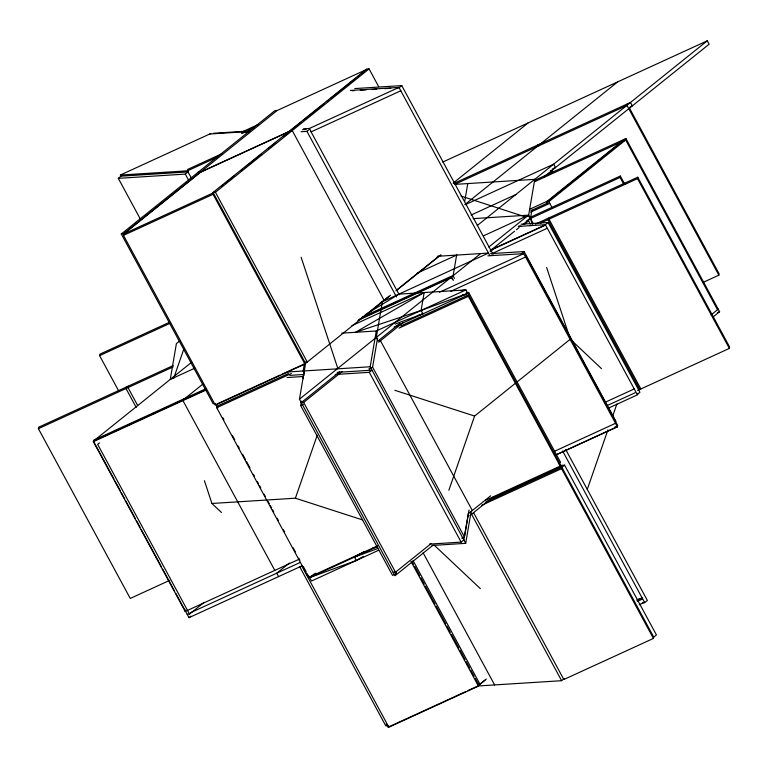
<?xml version="1.0" encoding="UTF-8"?>
<svg xmlns="http://www.w3.org/2000/svg" width="768" height="768" viewBox="0 0 768 768"><rect width="100%" height="100%" fill="white"/><g stroke="black" fill="none" stroke-linecap="round" stroke-linejoin="round"><path stroke-width="1.15" d="M169.709 580.349L130.253 598.435L38.4 428.669L38.64 427.229L173.165 365.568M120.941 176.026L121.19 174.595M118.867 391.258L99.59 355.632L99.84 354.192L169.162 322.416M378.71 86.707L369.072 68.89L366.71 69.034L213.072 192.422L305.155 362.64L304.915 364.07L215.318 405.139L123.475 235.363L123.715 233.933L200.534 172.243L290.131 131.174L283.795 136.262M298.771 559.392L185.203 611.453L93.35 441.677L93.6 440.246L205.594 388.906M126.23 387.082L125.99 388.512L136.195 407.376M128.237 386.17L127.997 387.6L137.635 405.408M191.424 178.214L187.44 170.851L187.68 169.421L221.808 153.773M304.915 364.07L213.062 194.294L213.312 192.864L123.715 233.933M183.197 399.178L182.947 400.608L274.8 570.384M377.885 545.702L308.554 577.478L216.71 407.702L216.95 406.272L288.413 373.517M185.203 611.453L185.453 610.022M304.704 362.054L303.178 371.002L304.55 373.555M433.142 545.107L394.973 575.76L299.453 399.187L305.568 363.398L390.499 295.21M396.518 571.498L396.134 573.734L392.554 575.376L300.701 405.6L301.469 401.126M308.554 577.478L308.803 576.048M362.131 318.47L362.381 317.04M432.086 545.462L465.696 543.331L370.176 366.768L376.291 330.979L465.888 289.91L467.722 293.309L394.128 327.043M382.387 301.709L376.272 337.498L377.194 339.197M461.75 538.157L464.438 536.918L372.595 367.152L377.568 338.064M351.83 325.699L424.147 292.55L421.094 310.445L422.928 313.843L395.174 324.038M452.573 279.629L451.44 277.536L451.68 276.106L362.083 317.174M464.707 201.475L467.77 183.581M456.73 254.554L453.091 275.808L454.474 278.352M485.53 500.323L560.189 466.099L468.336 296.323L468.586 294.893L400.781 325.978M468.451 513.091L463.862 539.942L461.155 542.112L429.418 544.118M464.438 536.918L469.027 510.077M465.696 543.331L470.669 514.253M537.398 146.467L537.648 145.037M539.011 145.728L539.261 144.298M454.646 184.406L534.768 179.338L528.653 215.136L533.328 223.766M535.085 181.498L535.334 180.067M532.368 224.218L530.486 218.525L531.936 210.048M530.486 218.525L530.736 217.094L620.323 176.026L624.864 184.416M548.16 218.266L547.91 219.696L639.763 389.472M549.274 217.757L549.024 219.187L640.877 388.963M301.411 565.363L388.867 727.21L478.454 686.141L478.704 684.71L475.296 678.422M560.189 466.099L560.438 464.669M473.683 512.87L563.827 679.507L653.424 638.438L561.571 468.662L561.821 467.232L485.299 502.31M702.845 282.509L718.838 275.174L626.995 105.398L627.235 103.968M547.622 203.914L546.48 201.821L548.842 201.667L625.67 139.978L625.91 138.547L536.323 179.616L536.074 181.046L625.67 139.978L717.514 309.754L711.12 314.89M623.482 183.744L620.083 177.456L620.323 176.026M637.67 390.432L729.36 348.403L637.507 178.627L637.747 177.197L535.402 224.112M555.552 455.155L617.414 426.797L617.664 425.366L525.811 255.59L525.571 257.03L450.912 291.254M637.766 393.37L637.526 394.8L608.554 408.077M653.424 638.438L653.674 637.008M718.838 275.174L719.088 273.744L629.501 108.163M717.514 309.754L717.763 308.323M729.36 348.403L729.6 346.973L637.747 177.197M173.674 378.307L183.811 349.066M204.413 480.71L211.92 503.482L295.392 498.202L317.232 435.226M448.848 490.291L474.586 416.064L570.298 339.206L546.634 267.485M587.242 489.514L607.91 429.917M612.586 416.419L616.877 404.045M118.31 178.339L121.018 176.16L188.016 171.926L185.309 174.106L118.31 178.339L140.419 219.206M215.51 403.603L213.149 403.747L121.296 233.971L274.944 110.592L277.306 110.448L366.874 69.341M277.277 110.41L123.658 233.827L121.296 233.971M301.094 122.16L290.054 131.03L200.458 172.099M302.938 120.682L324.106 103.69M326.861 101.472L328.704 99.994M330.547 98.515L355.661 78.346M357.533 76.838L359.395 75.341M361.267 73.843L364.07 71.587M221.597 186.211L223.43 184.733M225.274 183.264L234.48 175.872M240.922 170.698L242.755 169.219M244.598 167.741L261.168 154.435M268.406 148.618L275.645 142.81M213.072 192.422L215.424 192.269L369.072 68.89M301.056 131.731L306.931 131.357L309.638 129.187M493.037 254.333L401.76 85.603L399.053 87.773L396.701 87.926M180.077 340.656L176.4 343.613L170.275 379.402L194.813 368.16M94.829 443.645L93.456 441.101L191.77 362.15M99.485 442.877L97.651 444.346L189.504 614.122L204.134 602.371M183.043 400.032L202.675 384.269M453.158 183.12L528.115 122.928M464.995 204.49L617.712 81.859M361.939 318.029L389.04 296.266M396.432 290.333L438.758 256.339M395.99 290.803L440.803 254.822M477.226 225.552L707.299 40.79L709.142 44.189L543.533 177.178M534.566 181.171L536.371 179.722M287.021 377.539L302.304 376.57L304.109 375.13M299.453 399.187L480.499 253.699M488.784 247.046L528.355 215.27L530.189 218.659L522.835 224.573M546.48 201.821L623.309 140.131L625.67 139.978M342.058 371.587L303.648 402.432L301.286 402.586L339.696 371.741M399.83 323.443L378.106 340.896L380.467 340.742L472.32 510.518M490.618 250.445L514.55 231.226M516.384 229.747L519.149 227.53M490.186 251.693L493.843 248.755M524.016 224.525L528.595 220.848L530.294 223.997M378.643 342.211L403.334 322.387M545.376 224.688L548.083 222.509L639.926 392.285L637.219 394.454L545.376 224.688L518.333 226.397M558.73 463.699L560.534 462.25L468.691 292.474L465.984 294.653L462.451 294.874M335.222 374.496L369.302 372.336L372.01 370.166L337.21 372.365M521.395 253.718L524.102 251.549L615.946 421.325M175.795 593.309L188.976 617.664L190.848 616.166M289.402 563.021L276.73 573.197L278.573 576.595M309.658 577.632L314.266 573.946M315.888 573.149L311.318 576.816L308.957 576.97L307.248 573.821M713.059 316.963L719.597 311.712L625.91 138.547L549.149 200.342L529.949 209.136M393.139 572.362L395.491 572.208L431.165 543.571M468.662 513.456L490.608 495.83M469.958 515.539L492.614 497.347M561.821 467.232L653.731 637.114L656.438 634.944L564.586 465.168L561.878 467.338L557.174 467.635M477.562 684.307L479.923 684.154L486.326 679.008M484.992 680.218L477.629 686.131L468.029 690.528M642.307 602.784L644.659 602.63L647.366 600.461L565.718 449.549M478.157 685.968L561.61 680.698L564.317 678.518M365.194 314.822L398.89 294.144L465.888 289.91L461.194 290.621M424.147 292.55L355.43 332.294L421.094 310.445L467.722 293.309M363.475 556.349L356.294 560.496L354.461 557.098L363.686 551.76M210.778 133.526L120.288 175.066L187.286 170.832L188.198 172.531M258.211 124.512L241.872 132L241.622 133.43L254.429 127.565M248.784 129.754L251.981 128.285M187.44 170.851L218.544 156.586M303.427 128.832L309.389 128.458L398.976 87.389L489.859 255.619M400.819 90.778L311.222 131.846L309.389 128.458M123.475 235.363L213.062 194.294M442.79 162.038L707.299 40.79M453.926 183.408L630.48 102.48L632.314 105.878L630.182 106.858M454.781 184.339L626.995 105.398M99.59 355.632L169.987 323.357M465.13 204.749L553.661 164.17L555.494 167.568L552.298 169.037M471.082 215.04L515.885 194.506M38.4 428.669L173.194 366.883M530.813 210.73L547.872 202.915M530.563 212.17L549.763 203.366M436.925 257.184L440.899 255.36M483.562 235.805L528.653 215.136L473.136 218.64M528.058 219.638L620.083 177.456M417.168 273.178L456.634 255.091M540.307 223.181L637.507 178.627M490.762 249.936L545.155 224.995M490.214 250.445L544.608 225.514M380.256 302.688L488.477 253.075L437.558 256.291M491.53 253.814L546.989 228.394M93.456 441.101L206.515 389.27M359.03 319.363L451.536 276.96L453.37 280.358M93.35 441.677L206.41 389.846M357.869 320.429L451.44 277.536M439.469 292.253L523.728 253.632L617.414 426.797M217.037 403.978L279.974 375.13M282.106 374.15L305.568 363.398M216.71 407.702L291.37 373.478M399.014 328.109L468.336 296.323M372.595 367.152L369.005 368.794L370.138 370.886M300.701 405.6L303.398 404.371M717.466 312.691L719.597 311.712M604.464 402.586L634.33 388.896M607.363 405.485L635.098 392.774M190.339 612.797L300.202 562.445M188.976 617.664L302.035 565.843M553.661 451.661L615.523 423.302M555.504 455.05L617.366 426.691L615.062 426.845M378.691 550.234L311.501 581.03L309.658 577.632L375.792 547.325M489.946 499.229L561.408 466.474L468.586 294.893M481.584 505.334L561.571 468.662M636.701 600.23L642.038 597.792M637.325 601.382L642.662 598.934L638.064 599.232M639.168 604.781L644.496 602.333M431.77 707.155L388.042 727.2L386.198 723.802M432.835 706.666L465.898 691.507M354.461 557.098L377.779 548.534M309.658 577.632L356.294 560.496M417.264 315.725L422.928 313.843M354.739 88.579L401.76 85.603M350.352 90.461L398.976 87.389M352.032 90.749L354.384 90.605M360.259 90.23L366.144 89.856M372.019 89.491L376.723 89.194M384.95 88.666L390.826 88.301M213.504 133.258L244.061 131.328M209.875 133.997L250.454 131.434M242.381 132.691L249.274 132.25M302.592 129.629L306.115 129.408M289.891 130.733L292.253 130.579L384.106 300.355M198.115 172.282L200.477 172.138M526.234 221.002L528.595 220.848M521.04 224.218L548.083 222.509M518.573 226.253L520.954 226.109M530.141 225.523L532.435 225.379M490.598 253.661L524.102 251.549M487.891 255.84L523.728 253.632M466.339 292.627L468.691 292.474M341.76 333.158L376.291 330.979M304.915 362.198L307.277 362.045L215.424 192.269M287.098 372.019L370.176 366.768M289.728 375.37L303.869 374.477M301.286 402.586L303.648 402.432L395.501 572.208M559.882 465.466L564.586 465.168M372.998 547.69L377.702 547.392M187.142 614.266L189.504 614.122M388.157 725.712L385.795 725.856L299.616 566.563M461.021 196.07L524.794 216.691M394.867 390.288L474.586 416.064M295.392 498.202L362.582 519.926M570.298 339.206L601.517 368.669M434.381 545.299L480.355 588.662M211.92 503.482L221.462 512.486M552.048 169.834L553.19 171.926M550.435 170.573L551.578 172.666M548.842 201.667L552.25 207.955M534.768 179.338L535.69 181.037M562.666 451.066L644.659 602.63M310.771 131.28L399.226 294.768M306.931 131.357L396.518 296.938M470.419 511.517L471.792 514.061M470.899 513.014L561.61 680.698M369.302 372.336L461.155 542.112M423.168 552.883L494.611 684.931M413.021 560.486L479.923 684.154M412.368 562.099L413.501 564.192M414.634 566.285L419.741 575.722M420.874 577.814L424.272 584.102M425.405 586.195L435.043 604.013M436.176 606.115L445.814 623.923M446.947 626.026L450.355 632.314M451.488 634.406L458.861 648.029M459.994 650.122L465.091 659.558M466.224 661.651L469.632 667.939M470.765 670.042L474.163 676.33M410.986 561.427L478.454 686.141M302.304 376.57L303.437 378.672M185.309 174.106L188.717 180.394M395.002 571.642L396.134 573.734M215.971 404.467L217.814 407.866M222.778 417.677L223.91 419.77M232.416 435.485L234.682 439.68M238.08 445.968L239.222 448.061M242.621 454.349L245.453 459.59M246.586 461.693L249.994 467.971M253.392 474.269L254.525 476.362M257.357 481.603L258.499 483.696M259.622 485.789L260.765 487.891M264.163 494.179L265.296 496.272M268.128 501.514L269.261 503.606M270.403 505.709L271.536 507.802M272.669 509.894L273.802 511.987M277.2 518.285L278.342 520.378M283.44 529.805L284.573 531.907M293.078 547.622L295.344 551.818M298.752 558.106L299.885 560.198M303.283 566.486L306.125 571.728M95.29 444.49L114 479.078M115.133 481.171L120.24 490.608M121.373 492.701L124.771 498.989M125.904 501.082L135.542 518.899M136.675 520.992L140.083 527.28M141.216 529.382L161.626 567.11M162.758 569.203L174.662 591.216M301.133 257.261L337.565 367.69"/></g></svg>
